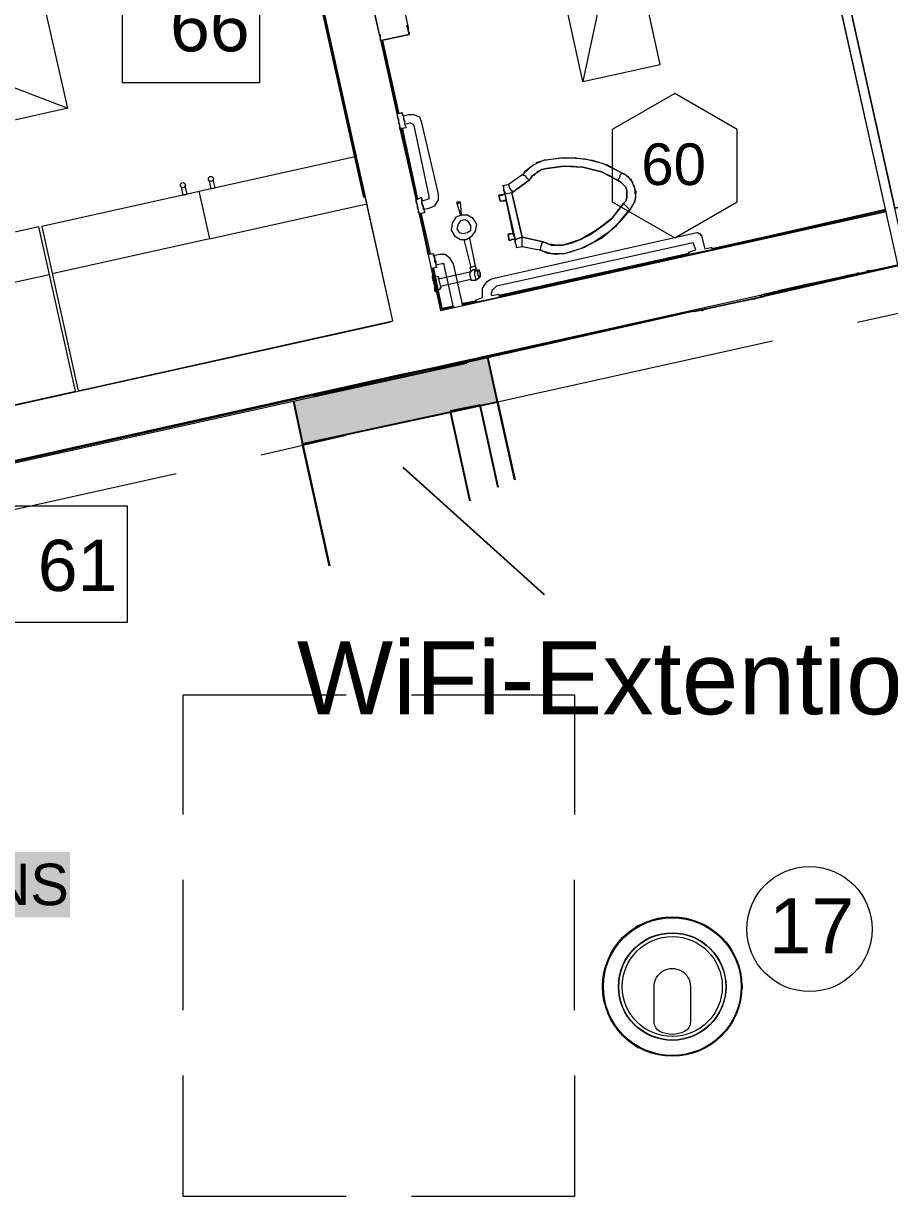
# Model space of a CAD drawing. Header units: inches. Extents: x 0.9 to 36.3, y 0.7 to 23.3.
# Drawn here: x 23.299 to 24.538, y 9.896 to 11.575 of the extents above; entities that cross this region are included whole.
import ezdxf

# ---------------------------------------------------------------- set-up
doc = ezdxf.new("R2010")
doc.units = ezdxf.units.IN
doc.linetypes.add('ACAD_ISO02W100', pattern=[15, 12, -3])
doc.layers.get('0').update_dxf_attribs({"color": 1})
for name, color, linetype, lineweight, true_color in [('Blocks', 7, 'Continuous', 5, 0x9a9c7f), ('Lights', 7, 'Continuous', 15, 0xff0a0a), ('Numbering Lights', 1, 'Continuous', 15, 0xff0000), ('PDF_Geometry', 7, 'Continuous', 9, 0x777777)]:
    doc.layers.add(name, color=color, linetype=linetype, lineweight=lineweight, true_color=true_color)
for name, color, linetype, lineweight in [('CCTV', 38, 'Continuous', 0), ('Numbering CCTV', 38, 'Continuous', 0), ('Numbering receptecles', 170, 'Continuous', 15)]:
    doc.layers.add(name, color=color, linetype=linetype, lineweight=lineweight)
doc.layers.add('PDF_Solid Fills', color=7, linetype='Continuous', true_color=0xffffff)
doc.layers.add('PDF_Text', color=7, linetype='Continuous')
doc.layers.add('WIFI', color=18, linetype='Continuous')
doc.styles.add('PDF Arial', font='arial.ttf')
doc.styles.get("Standard").update_dxf_attribs({"font": 'arial.ttf'})

# ---------------------------------------------------------------- blocks, each defined once
blk = doc.blocks.new('HD60-TOP')
at = {"lineweight": 0}
for p, q in [((-1.292, 2.238), (-1.286, 2.228)), ((2.584, 0), (2.572, 0)), ((-1.292, -2.238), (-1.286, -2.228))]:
    blk.add_line(p, q, dxfattribs=at)
at = {"lineweight": 0, "flags": 128}
for points in [[(-1.241, 2.267), (-1.235, 2.257, 0.011482), (-1.337, 2.198), (-1.343, 2.208, -0.005759)], [(0.67, 0), (0.67, -1.304, -0.281624), (0.455, -1.655, -0.240543), (-0.455, -1.655, -0.281624), (-0.67, -1.304), (-0.67, 0, -1.000121)], [(2.584, -0.059), (2.572, -0.059, 0.011482), (2.572, 0.059), (2.584, 0.059, -0.005759)], [(-1.343, -2.208), (-1.337, -2.198, 0.011482), (-1.235, -2.257), (-1.241, -2.267, -0.005759)]]:
    blk.add_lwpolyline(points, format="xyb", close=True, dxfattribs=at)
at = {"lineweight": 0}
for radius in [2.572, 2.541, 1.986, 1.974]:
    blk.add_circle((0, 0), radius, dxfattribs=at)
blk.add_circle((0, 0), 1.845)

msp = doc.modelspace()

# ---------------------------------------------------------------- hatches: boundary and pattern name
at = {"layer": 'WIFI', "ltscale": 6, "transparency": 33554559}
h = msp.add_hatch(color=256, dxfattribs=at)
h.dxf.hatch_style = 1
h.set_gradient(color1=(153, 27, 30), color2=(0, 0, 0), tint=1)
h.paths.add_polyline_path([(23.7351, 11.0461), (23.6851, 11.0349), (23.6979, 10.9737), (23.9094, 11.0194), (23.9092, 11.0204), (23.9522, 11.0292), (23.9523, 11.0286), (23.9769, 11.0339), (23.9632, 11.097)])

# ---------------------------------------------------------------- linework, layer by layer
at = {"layer": 'Blocks', "linetype": 'ByBlock'}
for p, q in [((23.5498, 11.3353), (23.5649, 11.267)), ((23.5649, 11.267), (23.7902, 11.317)), ((23.5649, 11.267), (23.3397, 11.217)), ((23.1105, 11.1662), (23.3358, 11.2161))]:
    msp.add_line(p, q, dxfattribs=at)
for points in [[(23.7752, 11.3848), (23.3247, 11.2849), (23.3769, 11.0496), (23.8274, 11.1495)], [(23.3207, 11.2842), (22.8701, 11.1843), (22.9223, 10.949), (23.3729, 11.049)]]:
    msp.add_lwpolyline(points, close=True, dxfattribs=at)
for points in [[(23.5643, 11.3503), (23.5669, 11.3386), (23.5729, 11.3399), (23.5703, 11.3517)], [(23.5243, 11.3414), (23.5269, 11.3297), (23.5329, 11.3311), (23.5303, 11.3428)]]:
    msp.add_lwpolyline(points, dxfattribs=at)
for centre in [(23.5669, 11.3528), (23.5269, 11.3439)]:
    msp.add_circle(centre, 0.00359, dxfattribs=at)
at = {"layer": 'Lights', "linetype": 'ByBlock'}
for points in [[(24.0994, 11.4924), (24.0457, 11.7366), (24.1563, 11.7609), (24.0994, 11.4924), (24.21, 11.5167), (24.1563, 11.7609)], [(23.3619, 11.4542), (22.996, 11.3718), (22.9411, 11.6157), (23.3619, 11.4542), (23.307, 11.698), (22.9411, 11.6157)]]:
    msp.add_lwpolyline(points, dxfattribs=at)
at = {"layer": 'Numbering CCTV', "linetype": 'ByBlock', "ltscale": 0.001}
msp.add_circle((24.4236, 10.2791), 0.0895, dxfattribs=at)
at = {"layer": 'Numbering Lights', "linetype": 'ByBlock', "ltscale": 0.001}
msp.add_lwpolyline([(24.2307, 11.4751), (24.1413, 11.4235), (24.1413, 11.3202), (24.2307, 11.2686), (24.3201, 11.3202), (24.3201, 11.4235)], close=True, dxfattribs=at)
at = {"layer": 'Numbering receptecles', "linetype": 'ByBlock', "ltscale": 0.001}
for points in [[(23.4406, 11.6575), (23.6366, 11.6575), (23.6366, 11.4902), (23.4406, 11.4902)], [(23.2512, 10.8851), (23.4472, 10.8851), (23.4472, 10.7178), (23.2512, 10.7178)]]:
    msp.add_lwpolyline(points, close=True, dxfattribs=at)
at = {"layer": 'PDF_Geometry', "linetype": 'ByBlock'}
for points in [[(22.2958, 10.8096), (23.8224, 11.1479), (23.8274, 11.1495), (23.419, 12.9828), (23.3624, 13.2428), (23.4107, 13.2528), (23.4574, 13.0411), (24.1007, 13.1845), (23.9557, 13.8344), (23.3124, 13.6911), (23.3291, 13.6194), (23.2807, 13.6094)], [(23.419, 12.9828), (23.3624, 13.2428), (23.3607, 13.2428), (23.359, 13.2428), (23.4174, 12.9811), (23.4174, 12.9828), (23.419, 12.9828), (23.7907, 11.3145)], [(23.489, 12.9978), (23.8957, 11.1645), (24.534, 11.3062)], [(23.7857, 11.3262), (23.4174, 12.9811), (23.4174, 12.9828)], [(23.7874, 11.3262), (23.419, 12.9828), (23.7874, 11.3262)], [(23.7207, 11.9528), (23.7224, 11.9428), (23.7257, 11.9295), (23.7224, 11.9428), (23.724, 11.9428), (23.7274, 11.9312), (23.7257, 11.9295), (23.7307, 11.9095), (23.7707, 11.9178), (23.7307, 11.9095), (23.7307, 11.9078), (23.7307, 11.9062), (23.7307, 11.9045), (23.7324, 11.9012), (23.7324, 11.8995), (23.8074, 11.5612), (23.809, 11.5579), (23.809, 11.5562), (23.809, 11.5545), (23.809, 11.5529), (23.809, 11.5512)], [(23.774, 11.9045), (23.7707, 11.9178), (23.7707, 11.9162), (23.7724, 11.9145), (23.7724, 11.9128), (23.7724, 11.9112), (23.774, 11.9078), (23.849, 11.5695), (23.849, 11.5679), (23.849, 11.5645), (23.8507, 11.5629), (23.8507, 11.5612), (23.8507, 11.5595), (23.8474, 11.5729)], [(24.284, 11.2529), (24.5323, 11.3079), (24.284, 11.2529), (24.5323, 11.3095), (24.4457, 11.6979), (24.459, 11.7012), (24.5457, 11.3112), (24.589, 11.3195), (24.5457, 11.3112), (24.589, 11.3212)], [(24.564, 11.2295), (24.459, 11.7012), (24.4457, 11.6979), (24.5507, 11.2262), (24.564, 11.2295), (24.5507, 11.2262)], [(23.8107, 11.5512), (23.8507, 11.5595), (23.8107, 11.5512), (23.834, 11.4462), (23.8407, 11.4479)], [(23.8124, 11.5512), (23.8357, 11.4462)], [(23.8374, 11.4245), (23.8374, 11.4262), (23.8374, 11.4295), (23.8357, 11.4329), (23.8357, 11.4379), (23.834, 11.4412), (23.834, 11.4445), (23.834, 11.4462)], [(23.8724, 11.3045), (23.8724, 11.3062), (23.8724, 11.3095), (23.8707, 11.3129), (23.869, 11.3179), (23.869, 11.3212), (23.869, 11.3245), (23.8674, 11.3262), (23.869, 11.3245), (23.869, 11.3212), (23.869, 11.3179), (23.8707, 11.3145), (23.8707, 11.3129), (23.8707, 11.3095), (23.8724, 11.3095), (23.879, 11.3112), (23.8874, 11.3145), (23.8924, 11.3229), (23.8924, 11.3312), (23.869, 11.4329), (23.8657, 11.4412), (23.8574, 11.4445), (23.849, 11.4445), (23.8424, 11.4429), (23.8424, 11.4412), (23.8424, 11.4379), (23.844, 11.4362), (23.844, 11.4329), (23.844, 11.4312), (23.8457, 11.4279), (23.8457, 11.4262), (23.8374, 11.4245), (23.8607, 11.3229), (23.8674, 11.3262)], [(23.8424, 11.4429), (23.8407, 11.4462), (23.8407, 11.4479), (23.8407, 11.4462), (23.8424, 11.4429), (23.8424, 11.4395), (23.844, 11.4345), (23.844, 11.4312), (23.8457, 11.4279), (23.8457, 11.4262)], [(23.8407, 11.4262), (23.8624, 11.3245), (23.839, 11.4262), (23.8624, 11.3245)], [(23.844, 11.4312), (23.8524, 11.4329), (23.8557, 11.4312), (23.8574, 11.4295), (23.879, 11.3279), (23.879, 11.3245), (23.8757, 11.3229), (23.869, 11.3212)], [(24.0024, 11.2629), (24.0024, 11.2662), (24.0024, 11.2629), (24.0024, 11.2612), (24.004, 11.2579), (24.004, 11.2562), (24.004, 11.2545), (24.0124, 11.2562), (24.0374, 11.2512), (24.054, 11.2462), (24.069, 11.2462), (24.074, 11.2462), (24.1007, 11.2545), (24.1257, 11.2679), (24.1474, 11.2862), (24.1657, 11.3079), (24.1673, 11.3095), (24.174, 11.3212), (24.1757, 11.3345), (24.174, 11.3379), (24.169, 11.3512), (24.159, 11.3595), (24.1557, 11.3612), (24.129, 11.3745), (24.1024, 11.3812), (24.074, 11.3829), (24.0457, 11.3795), (24.044, 11.3795), (24.029, 11.3729), (24.0157, 11.3629), (24.014, 11.3595), (23.9924, 11.3445), (23.984, 11.3429)], [(24.0474, 11.3679), (24.0407, 11.3662), (24.0357, 11.3629), (24.0307, 11.3595), (24.0257, 11.3562), (24.0224, 11.3512), (24.0207, 11.3529), (24.019, 11.3545), (24.0174, 11.3562), (24.0157, 11.3579), (24.014, 11.3579), (24.014, 11.3595), (24.0224, 11.3679)], [(24.0324, 11.3762), (24.044, 11.3795), (24.0674, 11.3829), (24.089, 11.3829), (24.1124, 11.3795), (24.134, 11.3729), (24.1557, 11.3612)], [(24.0624, 11.2579), (24.0707, 11.2579), (24.084, 11.2612), (24.0957, 11.2662), (24.109, 11.2729), (24.119, 11.2795), (24.1307, 11.2879), (24.1407, 11.2962), (24.149, 11.3062), (24.1574, 11.3179), (24.1407, 11.2962), (24.119, 11.2795), (24.0957, 11.2662), (24.0707, 11.2579), (24.0624, 11.2579), (24.0707, 11.2579), (24.0957, 11.2662), (24.119, 11.2795), (24.1407, 11.2962), (24.1574, 11.3179), (24.1607, 11.3212), (24.1624, 11.3262), (24.1624, 11.3312), (24.1624, 11.3362), (24.1607, 11.3412), (24.1574, 11.3445), (24.154, 11.3479), (24.149, 11.3512), (24.1257, 11.3629), (24.099, 11.3695), (24.0724, 11.3712), (24.0474, 11.3679), (24.0407, 11.3662), (24.0474, 11.3679), (24.0724, 11.3712), (24.099, 11.3695), (24.1257, 11.3629), (24.149, 11.3512), (24.154, 11.3479), (24.1574, 11.3445), (24.1607, 11.3412), (24.1624, 11.3362), (24.1624, 11.3312), (24.1624, 11.3262), (24.1607, 11.3212), (24.1574, 11.3179), (24.159, 11.3162), (24.1607, 11.3145), (24.1624, 11.3129), (24.164, 11.3112), (24.1657, 11.3095), (24.1673, 11.3095), (24.1524, 11.2912), (24.1357, 11.2762), (24.1157, 11.2629), (24.0957, 11.2529), (24.074, 11.2462), (24.0607, 11.2445), (24.049, 11.2462), (24.0374, 11.2512)], [(24.1707, 11.3479), (24.164, 11.3562), (24.1557, 11.3612), (24.154, 11.3612), (24.154, 11.3595), (24.1524, 11.3579), (24.1524, 11.3562), (24.1507, 11.3529), (24.149, 11.3512), (24.1257, 11.3629), (24.099, 11.3695), (24.0724, 11.3712), (24.0474, 11.3679), (24.059, 11.3695), (24.0724, 11.3712), (24.0857, 11.3712), (24.099, 11.3695), (24.1124, 11.3662), (24.1257, 11.3629), (24.1374, 11.3579), (24.149, 11.3512)], [(24.014, 11.3595), (23.9924, 11.3445), (23.994, 11.3429), (23.994, 11.3412), (23.9957, 11.3379), (23.9974, 11.3362), (23.9974, 11.3329), (24.0224, 11.3512), (24.0274, 11.3562), (24.0224, 11.3512), (23.9974, 11.3329), (24.0124, 11.2695), (24.0424, 11.2629), (24.0507, 11.2595), (24.0424, 11.2629), (24.0124, 11.2695)], [(23.9924, 11.3445), (23.984, 11.3429), (23.9857, 11.3429), (23.9857, 11.3412), (23.9857, 11.3395), (23.9857, 11.3362), (23.9874, 11.3345), (23.9874, 11.3312), (24.0024, 11.2662), (24.0124, 11.2695), (23.9974, 11.3329), (23.9874, 11.3312), (23.979, 11.3295), (23.9807, 11.3295), (23.9824, 11.3295), (23.984, 11.3295), (23.9857, 11.3312), (23.9874, 11.3312), (23.989, 11.3229), (23.999, 11.2745), (24.0024, 11.2662), (23.999, 11.2662), (23.9974, 11.2662), (23.9957, 11.2645), (23.994, 11.2645), (23.9924, 11.2729), (23.994, 11.2645)], [(23.9974, 11.3329), (23.9874, 11.3312), (23.9857, 11.3429)], [(24.174, 11.3312), (24.174, 11.3379), (24.1723, 11.3445)], [(23.8657, 11.3029), (23.864, 11.3045), (23.864, 11.3079), (23.8624, 11.3112), (23.8624, 11.3162), (23.8607, 11.3195), (23.8607, 11.3229)], [(23.919, 11.3195), (23.919, 11.3179), (23.924, 11.3012)], [(23.9257, 11.3029), (23.924, 11.3195), (23.9224, 11.3195)], [(24.0124, 11.2562), (24.0374, 11.2512), (24.039, 11.2529), (24.039, 11.2545), (24.039, 11.2562), (24.0407, 11.2579), (24.0407, 11.2612), (24.0424, 11.2629), (24.0474, 11.2612), (24.054, 11.2579), (24.059, 11.2579), (24.0657, 11.2579), (24.0707, 11.2579), (24.0957, 11.2662), (24.119, 11.2795), (24.1407, 11.2962), (24.1574, 11.3179)], [(24.1673, 11.3095), (24.1723, 11.3179), (24.1757, 11.3279)], [(23.8724, 11.3062), (23.8724, 11.3045), (23.8657, 11.3029), (23.879, 11.2445), (23.8657, 11.3029), (23.8774, 11.2445), (23.8857, 11.2462)], [(23.8674, 11.3045), (23.8807, 11.2462)], [(23.8724, 11.3079), (23.8724, 11.3095)], [(23.9257, 11.3029), (23.924, 11.3012), (23.9257, 11.3029)], [(24.534, 11.3062), (24.284, 11.2512)], [(23.9474, 11.2212), (23.9457, 11.2279), (23.9374, 11.2679)], [(24.004, 11.2545), (24.0124, 11.2562), (24.0124, 11.2579), (24.0124, 11.2595), (24.0124, 11.2629), (24.0124, 11.2662), (24.0124, 11.2695), (24.0024, 11.2662)], [(23.929, 11.2662), (23.939, 11.2262)], [(24.0507, 11.2595), (24.0424, 11.2629)], [(24.0607, 11.2579), (24.0524, 11.2595)], [(23.9474, 11.1762), (23.9274, 11.1712), (23.914, 11.2312), (23.909, 11.2395), (23.9024, 11.2445), (23.894, 11.2445), (23.8857, 11.2429), (23.8857, 11.2462), (23.8857, 11.2429), (23.8874, 11.2379), (23.889, 11.2345), (23.889, 11.2295), (23.889, 11.2279), (23.8907, 11.2262)], [(23.889, 11.2312), (23.889, 11.2329), (23.8874, 11.2345), (23.8874, 11.2379), (23.8874, 11.2395), (23.8874, 11.2429)], [(24.2507, 11.2462), (23.979, 11.1862)], [(24.2507, 11.2445), (23.979, 11.1829)], [(24.549, 11.2295), (23.879, 11.0812), (23.839, 11.0729), (22.3141, 10.7329)], [(23.914, 11.1695), (23.8974, 11.1662), (23.914, 11.1695), (23.9007, 11.2295), (23.9007, 11.2312), (23.8974, 11.2312), (23.889, 11.2295), (23.889, 11.2279), (23.8907, 11.2262), (23.8824, 11.2245), (23.8957, 11.1645)], [(23.8857, 11.2245), (23.8974, 11.1679), (23.8974, 11.1662), (23.884, 11.2245), (23.8974, 11.1662), (23.8974, 11.1679), (23.914, 11.1712)], [(23.9507, 11.2112), (23.9507, 11.2129), (23.949, 11.2162), (23.949, 11.2212), (23.9474, 11.2229), (23.9424, 11.2229), (23.9374, 11.2195), (23.8924, 11.2095), (23.8924, 11.2129), (23.8924, 11.2095), (23.894, 11.2045), (23.8957, 11.1979), (23.8957, 11.1962)], [(23.9457, 11.2279), (23.944, 11.2279), (23.939, 11.2262), (23.9374, 11.2262), (23.939, 11.2195)], [(23.9374, 11.2195), (23.9374, 11.2179), (23.9374, 11.2145), (23.939, 11.2095), (23.939, 11.2079), (23.9457, 11.2079), (23.9507, 11.2112), (23.9524, 11.2129)], [(23.944, 11.2212), (23.944, 11.2162), (23.9457, 11.2112), (23.9457, 11.2079)], [(23.9507, 11.2229), (23.949, 11.2212)], [(24.549, 11.2295), (24.359, 11.1862), (24.549, 11.2295), (24.359, 11.1879)], [(24.549, 11.2279), (24.359, 11.1845)], [(23.8924, 11.2129), (23.884, 11.2145)], [(23.8957, 11.1995), (23.939, 11.2095)], [(23.9507, 11.2112), (23.9507, 11.2112)], [(24.4823, 11.2145), (24.4807, 11.2145), (24.4773, 11.2145), (24.4723, 11.2129), (24.4657, 11.2112), (24.459, 11.2095), (24.4407, 11.2062), (24.4557, 11.2095), (24.4623, 11.2112), (24.469, 11.2129), (24.474, 11.2129), (24.479, 11.2145), (24.4823, 11.2145), (24.484, 11.2162)], [(23.889, 11.1912), (23.8957, 11.1962), (23.8957, 11.1979)], [(24.3573, 11.1845), (24.259, 11.1629), (24.3573, 11.1845)], [(23.9157, 11.1695), (23.9124, 11.1679)], [(23.9457, 11.1779), (23.9274, 11.1745)], [(24.3423, 11.1812), (24.274, 11.1662), (24.3423, 11.1812)], [(24.4923, 11.1479), (24.614, 11.1745)], [(24.2573, 11.1629), (23.879, 11.0779), (23.879, 11.0795), (22.3141, 10.7312), (23.879, 11.0779), (23.879, 11.0795), (22.3141, 10.7312), (22.3141, 10.7329), (23.879, 11.0812), (24.2573, 11.1645), (23.879, 11.0795), (24.2573, 11.1645)], [(23.8824, 11.0129), (24.3707, 11.1212)], [(23.639, 10.9579), (23.7607, 10.9862)], [(23.0291, 10.8229), (23.5174, 10.9312)], [(23.5274, 10.4429), (23.5274, 10.6146), (23.7607, 10.6146)], [(23.854, 10.6146), (24.0874, 10.6146), (24.0874, 10.4429)], [(23.5274, 10.1629), (23.5274, 10.3496)], [(24.0874, 10.1629), (24.0874, 10.3496)], [(23.7607, 9.8963), (23.5274, 9.8963), (23.5274, 10.0696)], [(24.0874, 10.0696), (24.0874, 9.8963), (23.854, 9.8963)]]:
    msp.add_lwpolyline(points, dxfattribs=at)
for points in [[(23.834, 11.4462), (23.8107, 11.5512)], [(24.0324, 11.3612), (24.029, 11.3579)], [(24.0374, 11.3645), (24.034, 11.3629)], [(23.9207, 11.3195), (23.919, 11.3195), (23.9207, 11.3195), (23.9224, 11.3195)], [(23.9207, 11.3179), (23.919, 11.3179), (23.9207, 11.3179), (23.924, 11.3195)], [(23.9807, 11.3212), (23.979, 11.3295)], [(23.989, 11.3229), (23.9874, 11.3212), (23.9857, 11.3212), (23.984, 11.3212), (23.9824, 11.3212), (23.9807, 11.3212)], [(23.9107, 11.2795), (23.9157, 11.2712), (23.924, 11.2662), (23.9324, 11.2662), (23.9407, 11.2712), (23.9457, 11.2779), (23.9474, 11.2879), (23.9424, 11.2962), (23.934, 11.3012), (23.9257, 11.3012), (23.9174, 11.2979), (23.9124, 11.2895), (23.9107, 11.2795), (23.9157, 11.2712), (23.924, 11.2662), (23.9324, 11.2662), (23.9407, 11.2712), (23.9457, 11.2779), (23.9474, 11.2879), (23.9424, 11.2962), (23.934, 11.3012), (23.9257, 11.3012), (23.9174, 11.2979), (23.9124, 11.2895)], [(23.919, 11.2812), (23.9224, 11.2762), (23.9274, 11.2745), (23.934, 11.2762), (23.939, 11.2795), (23.939, 11.2862), (23.9357, 11.2912), (23.9307, 11.2945), (23.924, 11.2929), (23.9207, 11.2879)], [(24.2507, 11.2445), (24.2507, 11.2479), (24.2607, 11.2512), (24.2573, 11.2612), (23.9757, 11.1995), (23.974, 11.1979), (23.9724, 11.1962), (23.9707, 11.1945), (23.969, 11.1929), (23.969, 11.1912), (23.9674, 11.1879), (23.969, 11.1862), (23.979, 11.1879), (23.979, 11.1829), (23.9474, 11.1762), (23.9457, 11.1795), (23.9557, 11.1829), (23.9557, 11.1895), (23.9557, 11.1962), (23.959, 11.2012), (23.9624, 11.2062), (23.9674, 11.2095), (23.974, 11.2112), (24.2623, 11.2762), (24.264, 11.2762), (24.2657, 11.2745), (24.2673, 11.2745), (24.2673, 11.2729), (24.269, 11.2729), (24.269, 11.2712), (24.274, 11.2529), (24.2823, 11.2545), (24.284, 11.2545), (24.284, 11.2512)], [(23.999, 11.2745), (23.9924, 11.2729), (23.994, 11.2745), (23.9957, 11.2745), (23.9974, 11.2745)], [(24.0524, 11.2595), (24.0607, 11.2579)], [(23.979, 11.1845), (24.2507, 11.2445)], [(23.944, 11.2212), (23.9457, 11.2212), (23.9474, 11.2212), (23.9457, 11.2212)], [(23.9524, 11.2129), (23.9524, 11.2179), (23.9507, 11.2212), (23.9507, 11.2229), (23.9507, 11.2212), (23.9524, 11.2179)], [(24.4557, 11.2095), (24.409, 11.1995), (24.394, 11.1962), (24.3807, 11.1929), (24.369, 11.1895), (24.359, 11.1879), (24.354, 11.1862), (24.3523, 11.1862), (24.354, 11.1862), (24.359, 11.1879), (24.369, 11.1895), (24.3807, 11.1929), (24.394, 11.1962), (24.409, 11.1995), (24.4557, 11.2095), (24.4707, 11.2129), (24.4857, 11.2162), (24.4973, 11.2179), (24.5057, 11.2195), (24.4973, 11.2179), (24.4857, 11.2162), (24.4707, 11.2129), (24.4557, 11.2095), (24.4657, 11.2112), (24.474, 11.2129), (24.4823, 11.2145), (24.489, 11.2162), (24.4923, 11.2179), (24.494, 11.2179), (24.4923, 11.2179), (24.489, 11.2162), (24.4823, 11.2145), (24.474, 11.2129), (24.4657, 11.2112), (24.4557, 11.2095), (24.409, 11.1995), (24.4007, 11.1962), (24.3907, 11.1945), (24.384, 11.1929), (24.3773, 11.1912), (24.374, 11.1912), (24.3723, 11.1912), (24.374, 11.1912), (24.3773, 11.1912), (24.384, 11.1929), (24.3907, 11.1945), (24.4007, 11.1962), (24.409, 11.1995)], [(24.5057, 11.2212), (24.5123, 11.2212), (24.514, 11.2229), (24.5123, 11.2212)], [(23.889, 11.1912), (23.8874, 11.1929), (23.8874, 11.1995), (23.8857, 11.2062), (23.884, 11.2112), (23.884, 11.2145), (23.884, 11.2112), (23.8857, 11.2062), (23.8874, 11.1995), (23.8874, 11.1929)], [(24.4257, 11.2029), (24.409, 11.1995), (24.4023, 11.1979), (24.3973, 11.1962), (24.3907, 11.1945), (24.3873, 11.1945), (24.384, 11.1929), (24.3823, 11.1929), (24.3857, 11.1929), (24.389, 11.1945), (24.394, 11.1962), (24.399, 11.1962), (24.4057, 11.1979)], [(24.4357, 11.2045), (24.4157, 11.2012), (24.429, 11.2029), (24.449, 11.2079)], [(24.2573, 11.1645), (24.2573, 11.1629), (24.359, 11.1845), (24.359, 11.1879), (24.359, 11.1845), (24.2573, 11.1629)], [(24.3473, 11.1829), (24.3457, 11.1812), (24.3423, 11.1812), (24.3457, 11.1812)], [(23.9274, 11.1729), (23.9457, 11.1779)], [(24.274, 11.1662), (24.2707, 11.1645), (24.269, 11.1645), (24.2707, 11.1645)]]:
    msp.add_lwpolyline(points, close=True, dxfattribs=at)
at = {"layer": 'PDF_Solid Fills', "linetype": 'ByBlock', "transparency": 33554559}
msp.add_solid([(22.9204, 10.296), (23.3654, 10.296), (22.9204, 10.3893), (23.3654, 10.3893)], dxfattribs=at)
at = {"layer": 'WIFI', "linetype": 'ByBlock'}
for p, q in [((23.7135, 11.0414), (23.933, 11.0897)), ((23.9769, 11.0339), (23.9632, 11.097)), ((23.6851, 11.0349), (23.6979, 10.9737)), ((23.6979, 10.9737), (23.9769, 11.0339)), ((24.0019, 10.9223), (23.9769, 11.0339)), ((23.9769, 11.0339), (24.0019, 10.9223)), ((23.9522, 11.0292), (23.9092, 11.0204)), ((23.9092, 11.0204), (23.9374, 10.8923)), ((23.9779, 10.9112), (23.9522, 11.0292)), ((23.7366, 10.7989), (23.6979, 10.9737)), ((23.6979, 10.9737), (23.7366, 10.7989))]:
    msp.add_line(p, q, dxfattribs=at)
at = {"layer": 'WIFI', "ltscale": 6}
msp.add_line((24.0444, 10.7577), (23.8422, 10.9399), dxfattribs=at)

# ---------------------------------------------------------------- block references
at = {"layer": 'CCTV', "linetype": 'ByBlock', "xscale": 0.03878571050914428, "yscale": 0.03878571050914428, "zscale": 0.03878571050914428}
msp.add_blockref('HD60-TOP', (24.2272, 10.1968), dxfattribs=at)

# ---------------------------------------------------------------- texts
at = {"layer": 'Numbering CCTV', "linetype": 'ByBlock', "ltscale": 0.001}
msp.add_text('17', height=0.07854, dxfattribs=at).set_placement((24.3655, 10.2446))
at = {"layer": 'Numbering Lights', "linetype": 'ByBlock', "ltscale": 0.001}
msp.add_text('60', height=0.05956, dxfattribs=at).set_placement((24.1829, 11.3441))
at = {"layer": 'Numbering receptecles', "linetype": 'ByBlock', "ltscale": 0.001}
for s, p in [('66', (23.5085, 11.5354)), ('61', (23.3191, 10.763))]:
    msp.add_text(s, height=0.0733, dxfattribs=at).set_placement(p)
at = {"layer": 'PDF_Text', "linetype": 'ByBlock', "insert": (22.9213, 10.3426), "char_height": 0.05939, "attachment_point": 4, "style": 'PDF Arial'}
msp.add_mtext('COMMONS', dxfattribs=at)
at = {"layer": 'WIFI', "linetype": 'ACAD_ISO02W100', "ltscale": 0.01, "insert": (23.69, 10.691), "char_height": 0.104415, "width": 1.101741, "attachment_point": 1}
msp.add_mtext('\\pxql;WiFi-Extention', dxfattribs=at)

doc.saveas('drawing.dxf')
